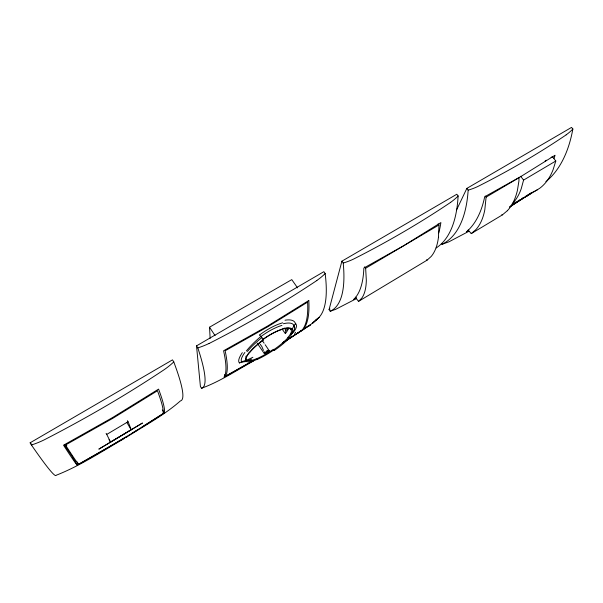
<?xml version="1.0" encoding="UTF-8"?>
<svg xmlns="http://www.w3.org/2000/svg" width="603" height="603" viewBox="0 0 603 603"><rect width="100%" height="100%" fill="white"/><g stroke="black" fill="none" stroke-linecap="round" stroke-linejoin="round"><path stroke-width="0.9" d="M267.755 350.426C267.747 351.187 263.473 353.577 264.536 351.82M485.211 196.096L486.101 197.136L484.82 209.693A116.183 51.632 62.4 0 1 475.85 229.645L471.237 233.617L468.169 229.931M246.084 356.079L246.032 357.051A26.977 7.168 -34.2 0 1 245.79 357.021M518.987 177.335L518.934 180.953L517.427 190.292A114.774 55.212 62.8 0 1 507.319 210.741M438.449 237.288L438.984 224.949L438.11 223.879M292.772 332.871A35.042 10.251 -26.3 0 0 296.224 324.52L295.756 323.653A5.992 5.729 -35.8 0 0 294.053 325.635L292.086 329.291A28.153 7.869 -34 0 0 282.159 329.148L285.34 333.595L285.867 330.278L284.292 328.002M551.104 157.466L552.431 156.69L555.8 161.009L523.577 180.093L521.218 188.754A116.304 56.818 63.1 0 1 512.233 203.837M555.8 161.009L553.064 169.79A114.902 60.262 63.5 0 1 539.64 188.332L511.103 205.593M356.267 298.711L335.554 309.392L330.218 311.238L329.072 309.618L341.909 261.174L456.795 194.256L458.114 195.922A194.754 77.983 64.3 0 1 436.165 247.954M239.572 362.991A6.038 5.826 -51.2 0 1 242.029 362.086L246.099 361.514L246.65 360.353M456.471 210.138L466.843 188.4L571.516 127.421L572.85 128.982A186.915 97.181 66.4 0 1 545.873 181.661M292.04 332.901L290.789 334.394M291.49 333.806L292.251 333.007M124.753 438.268C102.231 451.112 80.403 465.78 56.192 475.254A224.859 9.384 58.9 0 1 31.371 444.924L30.15 442.783L172.481 359.878L173.739 361.853A214.668 22.417 60.6 0 1 180.41 400.905C163.933 415.414 144.253 425.748 125.861 437.597M507.319 210.741L502.352 214.917L471.237 233.617M317.532 318.799L308.48 326.427M309.218 325.356L282.679 343.167M355.318 297.151L358.514 301.387L361.725 298.199A121.316 37.793 61.4 0 0 366.322 280.214L365.644 268.245L364.566 266.843M358.514 301.387L427.067 260.172L431.137 256.501A118.188 46.378 62 0 0 438.456 237.296M566.209 134.838C537.899 154.014 508.223 171.214 477.674 186.568A66.473 55.755 18.8 0 1 468.192 190.126M450.72 202.314C419.582 223.268 387.028 242.15 353.539 259.094A69.511 61.272 11 0 1 343.235 263.036M316.839 280.538C282.242 303.633 246.19 324.61 209.12 343.476M526.984 196.133L532.879 192.071M526.57 195.975L524.188 197.573M297.784 333.21L310.507 324.753L283.365 342.444M523.396 198.108L509.663 207.048M531.545 192.877L509.769 206.837M127.143 436.406L77.222 465.139A223.2 3.987 59.2 0 1 63.534 445.187L112.399 417.66L158.566 389.123A216.228 17.796 60.3 0 1 164.235 412.995L132.049 433.278M308.796 300.505L267.438 326.133L223.57 350.78A211.51 31.982 61.1 0 1 224.014 377.161L253.26 360.677M283.026 342.534L301.817 330.467A205.442 49.416 62.1 0 0 307.605 302.118L267.544 326.924L225.123 350.795A211.389 32.268 61.1 0 1 225.432 376.249L252.996 360.7M142.202 426.977L163.014 413.658A216.311 17.479 60.3 0 0 157.458 390.736L112.746 418.346L65.493 445.014A223.065 3.633 59.2 0 0 78.548 464.28L106.377 448.587L137.574 429.999M127.421 420.706L128.055 421.738A218.595 9.723 59.9 0 1 131.122 429.773L122.153 435.208M128.055 421.738L106.739 434.424A220.201 4.703 59.7 0 1 110.477 442.127L142.481 423.02L98.832 449.137L120.864 435.977M266.971 352.423L268.501 351.496M514.027 203.196L516.424 201.764M518.015 200.807L519.613 199.849M522.002 198.417L523.6 197.46M525.997 196.028L531.582 192.681M74.644 461.687L75.79 461.001M329.072 309.618L330.022 309.053M285.867 330.278L288.34 328.808A26.977 7.168 -34.2 0 1 285.34 333.595M545.12 161.001L546.454 160.21M365.644 268.245L438.984 224.949M486.101 197.136L519.213 177.584M253.75 360.85C236.557 370.317 220.065 381.541 201.538 388.257L200.415 386.515L196.518 345.873L323.856 271.697L325.153 273.506A203.995 53.373 62.4 0 1 315.897 319.952M537.718 189.636L533.693 191.807M210.138 338.389L209.527 327.21L291.769 279.619L297.573 287.872M468.81 231.348L448.941 241.811L442.059 244.298L441.336 243.348M356.607 297.837L353.757 299.397A201.44 60.549 62.9 0 0 363.85 268.034L403.543 245.783L440.891 222.582A195.983 75.013 64 0 1 438.765 232.856M468.652 230.655L466.36 231.906A192.9 82.837 64.7 0 0 484.699 196.744L520.969 176.468L555.024 155.265A188.008 94.784 66 0 1 554.051 158.385M266.865 350.403L267.747 350.335M292.086 329.291L290.819 329.396A26.977 7.462 -34 0 0 281.171 329.464M259.652 335.042L263.255 339.436M260.187 344.268L261.853 346.552L263.496 350.426M501.937 214.434L502.352 214.917M30.15 442.783L31.853 444.871M426.66 259.667L427.067 260.172M466.843 188.4L468.162 190.066A194.068 79.739 64.5 0 1 442.059 244.298M273.589 349.461L274.116 350.124L273.89 349.725M520.63 176.242L523.577 180.093M341.909 261.174L343.213 262.968A202.736 56.855 62.7 0 1 330.218 311.238M294.053 325.635L294.633 327.323M64.333 444.954L71.968 456.154L77.222 465.139M262.101 340.175L264.144 343.197M265.169 344.712L269.262 350.758A27.007 7.093 -34.2 0 1 264.355 353.697L257.195 343.092M209.527 327.21L215.06 335.585M224.399 374.674L225.432 376.249M196.518 345.873L197.792 347.818A212.957 27.534 60.9 0 1 201.538 388.257M162.282 409.874L164.235 412.987M106.113 433.376L106.739 434.424M109.037 439.662L110.477 442.127M77.192 461.958L78.548 464.28M126.856 422.401L131.122 429.773M285.023 320.208A34.544 11.924 -34.1 0 1 295.47 323.834M295.598 332.268A34.213 9.143 -28.9 0 1 294.671 333.497M283.387 323.743A31.884 10.228 -33.9 0 1 293.993 325.665M294.716 327.278A31.876 9.045 -28.6 0 1 292.327 332.803M268.923 350.426A34.205 4.59 -32.6 0 1 264.928 352.868M252.876 357.27A34.537 6.294 -34.2 0 1 241.215 361.702M239.595 362.968A34.786 8.269 -41.1 0 1 242.316 352.649M269.383 350.554A31.454 4.877 -32.9 0 1 264.672 353.426M251.632 359.094A31.921 6.543 -34.5 0 1 242.76 361.521M242.022 362.086A31.348 7.643 -39.4 0 1 244.893 352.431M246.288 351.059A34.213 8.804 -39.5 0 1 260.993 336.368M259.591 334.974A33.979 12.769 -36 0 1 282.701 322.824M247.434 351.443A31.944 8.216 -38.1 0 1 261.921 337.537M260.948 336.542A31.544 11.11 -35.6 0 1 281.955 325.386M290.782 329.419A26.962 7.206 -32.2 0 1 287.917 337.439M288.226 337.318A26.977 7.078 -33.1 0 1 273.792 349.657M257.202 358.416A26.977 6.633 -34.4 0 1 246.725 360.293M246.612 360.375A26.969 6.897 -36.2 0 1 249.408 352.212M249.695 352.107A26.977 7.01 -35.3 0 1 263.458 339.647M263.059 339.24A26.969 8.027 -34.6 0 1 281.058 329.577M273.378 349.28A26.969 6.015 -33.8 0 1 257.164 358.499M289.508 337.469A28.07 7.349 -32.9 0 1 274.38 350.373M273.868 349.921A27.964 6.045 -33.7 0 1 257.029 359.524M257.119 359.373A28.145 6.806 -34.4 0 1 246.212 361.431M246.062 361.544A28.371 7.206 -36.7 0 1 249.009 353.019M249.393 352.883A28.077 7.274 -35.6 0 1 263.594 339.934M263.112 339.444A27.979 8.472 -34.7 0 1 281.97 329.351M292.025 329.328A28.379 7.605 -31.8 0 1 289.116 337.627M66.797 445.753A222.537 3.588 59.2 0 1 66.277 444.976M458.167 195.967A67.31 57.345 17.1 0 1 450.69 202.284M173.8 361.906A76.242 69.013 -13.5 0 1 164.28 369.616C125.59 395.402 85.242 418.768 43.891 440.017A81.405 72.089 -25.4 0 1 31.394 444.999M572.903 129.019A64.642 52.16 21.7 0 1 566.179 134.808M308.796 300.513A205.374 49.672 62.1 0 1 302.714 329.992M325.213 273.551A70.807 63.27 6.5 0 1 316.809 280.501M209.09 343.439A74.011 67.121 -5.9 0 1 197.814 347.893M319.047 317.374L312.656 323.163L319.047 317.374"/></g></svg>
